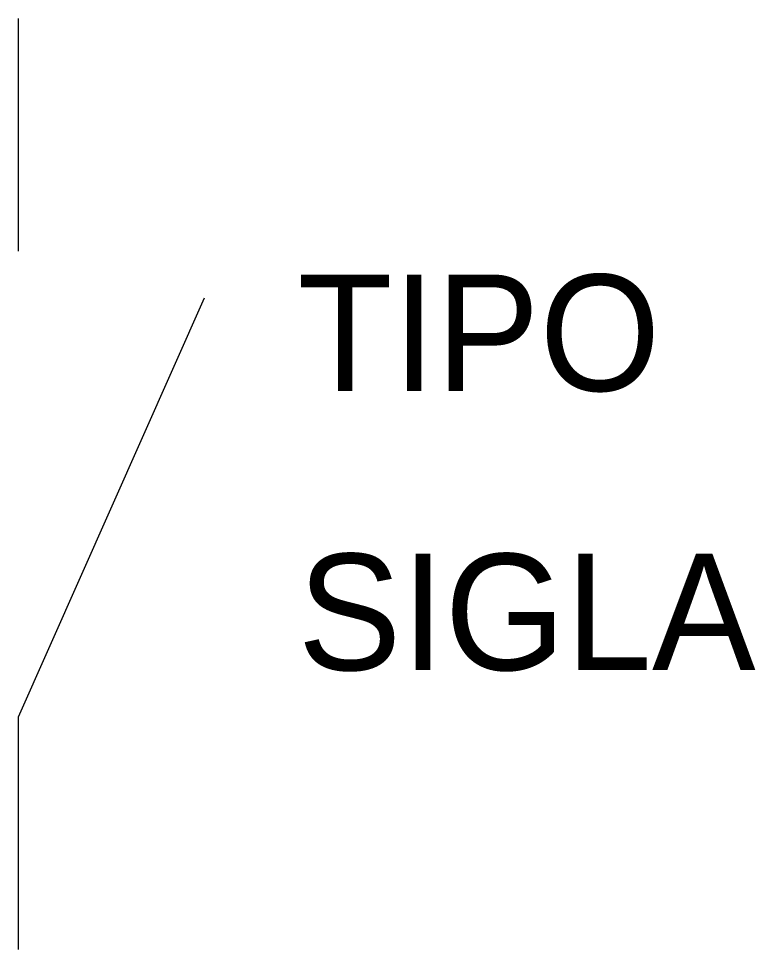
# Model space of a CAD drawing. Header units: millimetres. Extents: x 100 to 115.8, y 100 to 120.
import ezdxf

# ---------------------------------------------------------------- set-up
doc = ezdxf.new("R2010")
doc.units = ezdxf.units.MM
doc.layers.add('SIMBOLI', color=5, linetype='Continuous')

msp = doc.modelspace()

# ---------------------------------------------------------------- linework, layer by layer
for p, q in [((100, 115), (100, 120)), ((100, 100), (100, 105))]:
    msp.add_line(p, q)
at = {"layer": 'SIMBOLI'}
msp.add_line((100, 105), (104, 114), dxfattribs=at)

# ---------------------------------------------------------------- texts
at = {"flags": 2}
msp.add_attdef('TIPO', (106, 112), 'NO', height=2.5, dxfattribs=at)
msp.add_attdef('SIGLA', (106, 106), 'K1', height=2.5)

doc.saveas('drawing.dxf')
